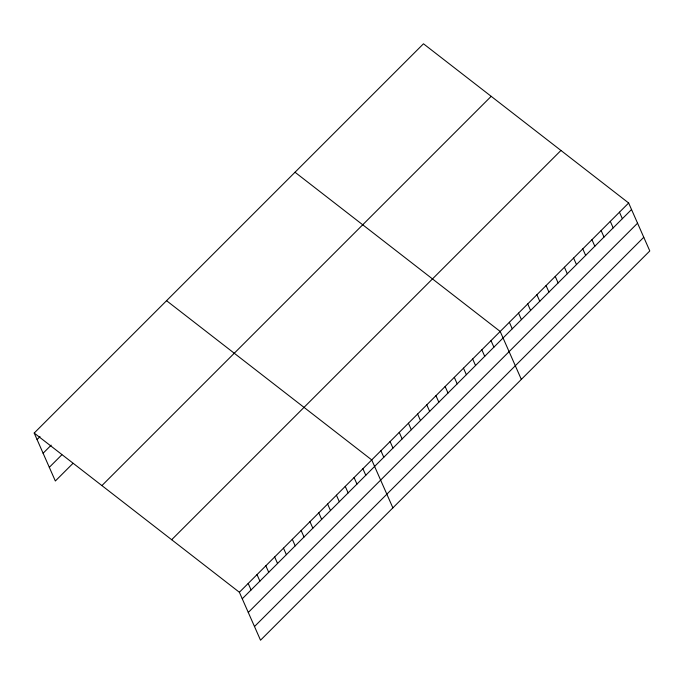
<?xml version="1.0" encoding="UTF-8"?>
<svg xmlns="http://www.w3.org/2000/svg" width="684" height="684" viewBox="0 0 684 684"><rect width="100%" height="100%" fill="white"/><g stroke="black" fill="none" stroke-linecap="round" stroke-linejoin="round"><path stroke-width="1.03" d="M34.2 433.049L423.473 43.793L628.656 203.003L649.8 250.951L260.527 640.207L239.374 592.259L34.2 433.049L55.344 480.997L72.991 463.35M37.073 439.564L40.014 436.623M43.101 453.236L51.189 445.147M49.316 467.317L61.816 454.826M101.907 485.589L491.18 96.333M171.667 539.719L560.94 150.463M239.374 592.259L628.656 203.003M242.256 598.774L631.529 209.526M248.283 612.445L637.556 223.198M254.499 626.535L643.772 237.28M295.018 172.248L500.192 331.458L521.336 379.406M166.554 300.703L371.728 459.913L392.881 507.861M619.473 212.185L622.354 218.7M610.299 221.359L613.172 227.875M601.125 230.534L603.998 237.049M591.951 239.708L594.824 246.223M582.777 248.882L585.649 255.397M573.602 258.056L576.475 264.571M564.42 267.23L567.293 273.745M555.246 276.404L558.118 282.928M546.071 285.587L548.944 292.102M536.897 294.761L539.77 301.276M527.723 303.935L530.596 310.451M518.54 313.11L521.422 319.625M509.366 322.284L512.239 328.799M491.018 340.632L493.891 347.156M481.844 349.815L484.717 356.33M472.661 358.989L475.542 365.504M463.487 368.163L466.36 374.678M454.313 377.337L457.186 383.852M445.139 386.511L448.011 393.026M435.964 395.685L438.837 402.201M426.79 404.86L429.663 411.375M417.608 414.034L420.48 420.557M408.433 423.216L411.306 429.732M399.259 432.391L402.132 438.906M390.085 441.565L392.958 448.08M380.911 450.739L383.784 457.254M362.905 468.737L365.786 475.252M354.081 477.56L356.962 484.075M345.258 486.384L348.139 492.899M336.434 495.207L339.315 501.723M327.61 504.031L330.492 510.546M318.787 512.855L321.668 519.37M309.963 521.678L312.844 528.193M301.14 530.502L304.021 537.017M292.316 539.325L295.197 545.841M283.492 548.14L286.374 554.664M274.669 556.964L277.55 563.479M265.845 565.788L268.726 572.303M257.022 574.611L259.903 581.126M248.198 583.435L251.079 589.95"/></g></svg>
